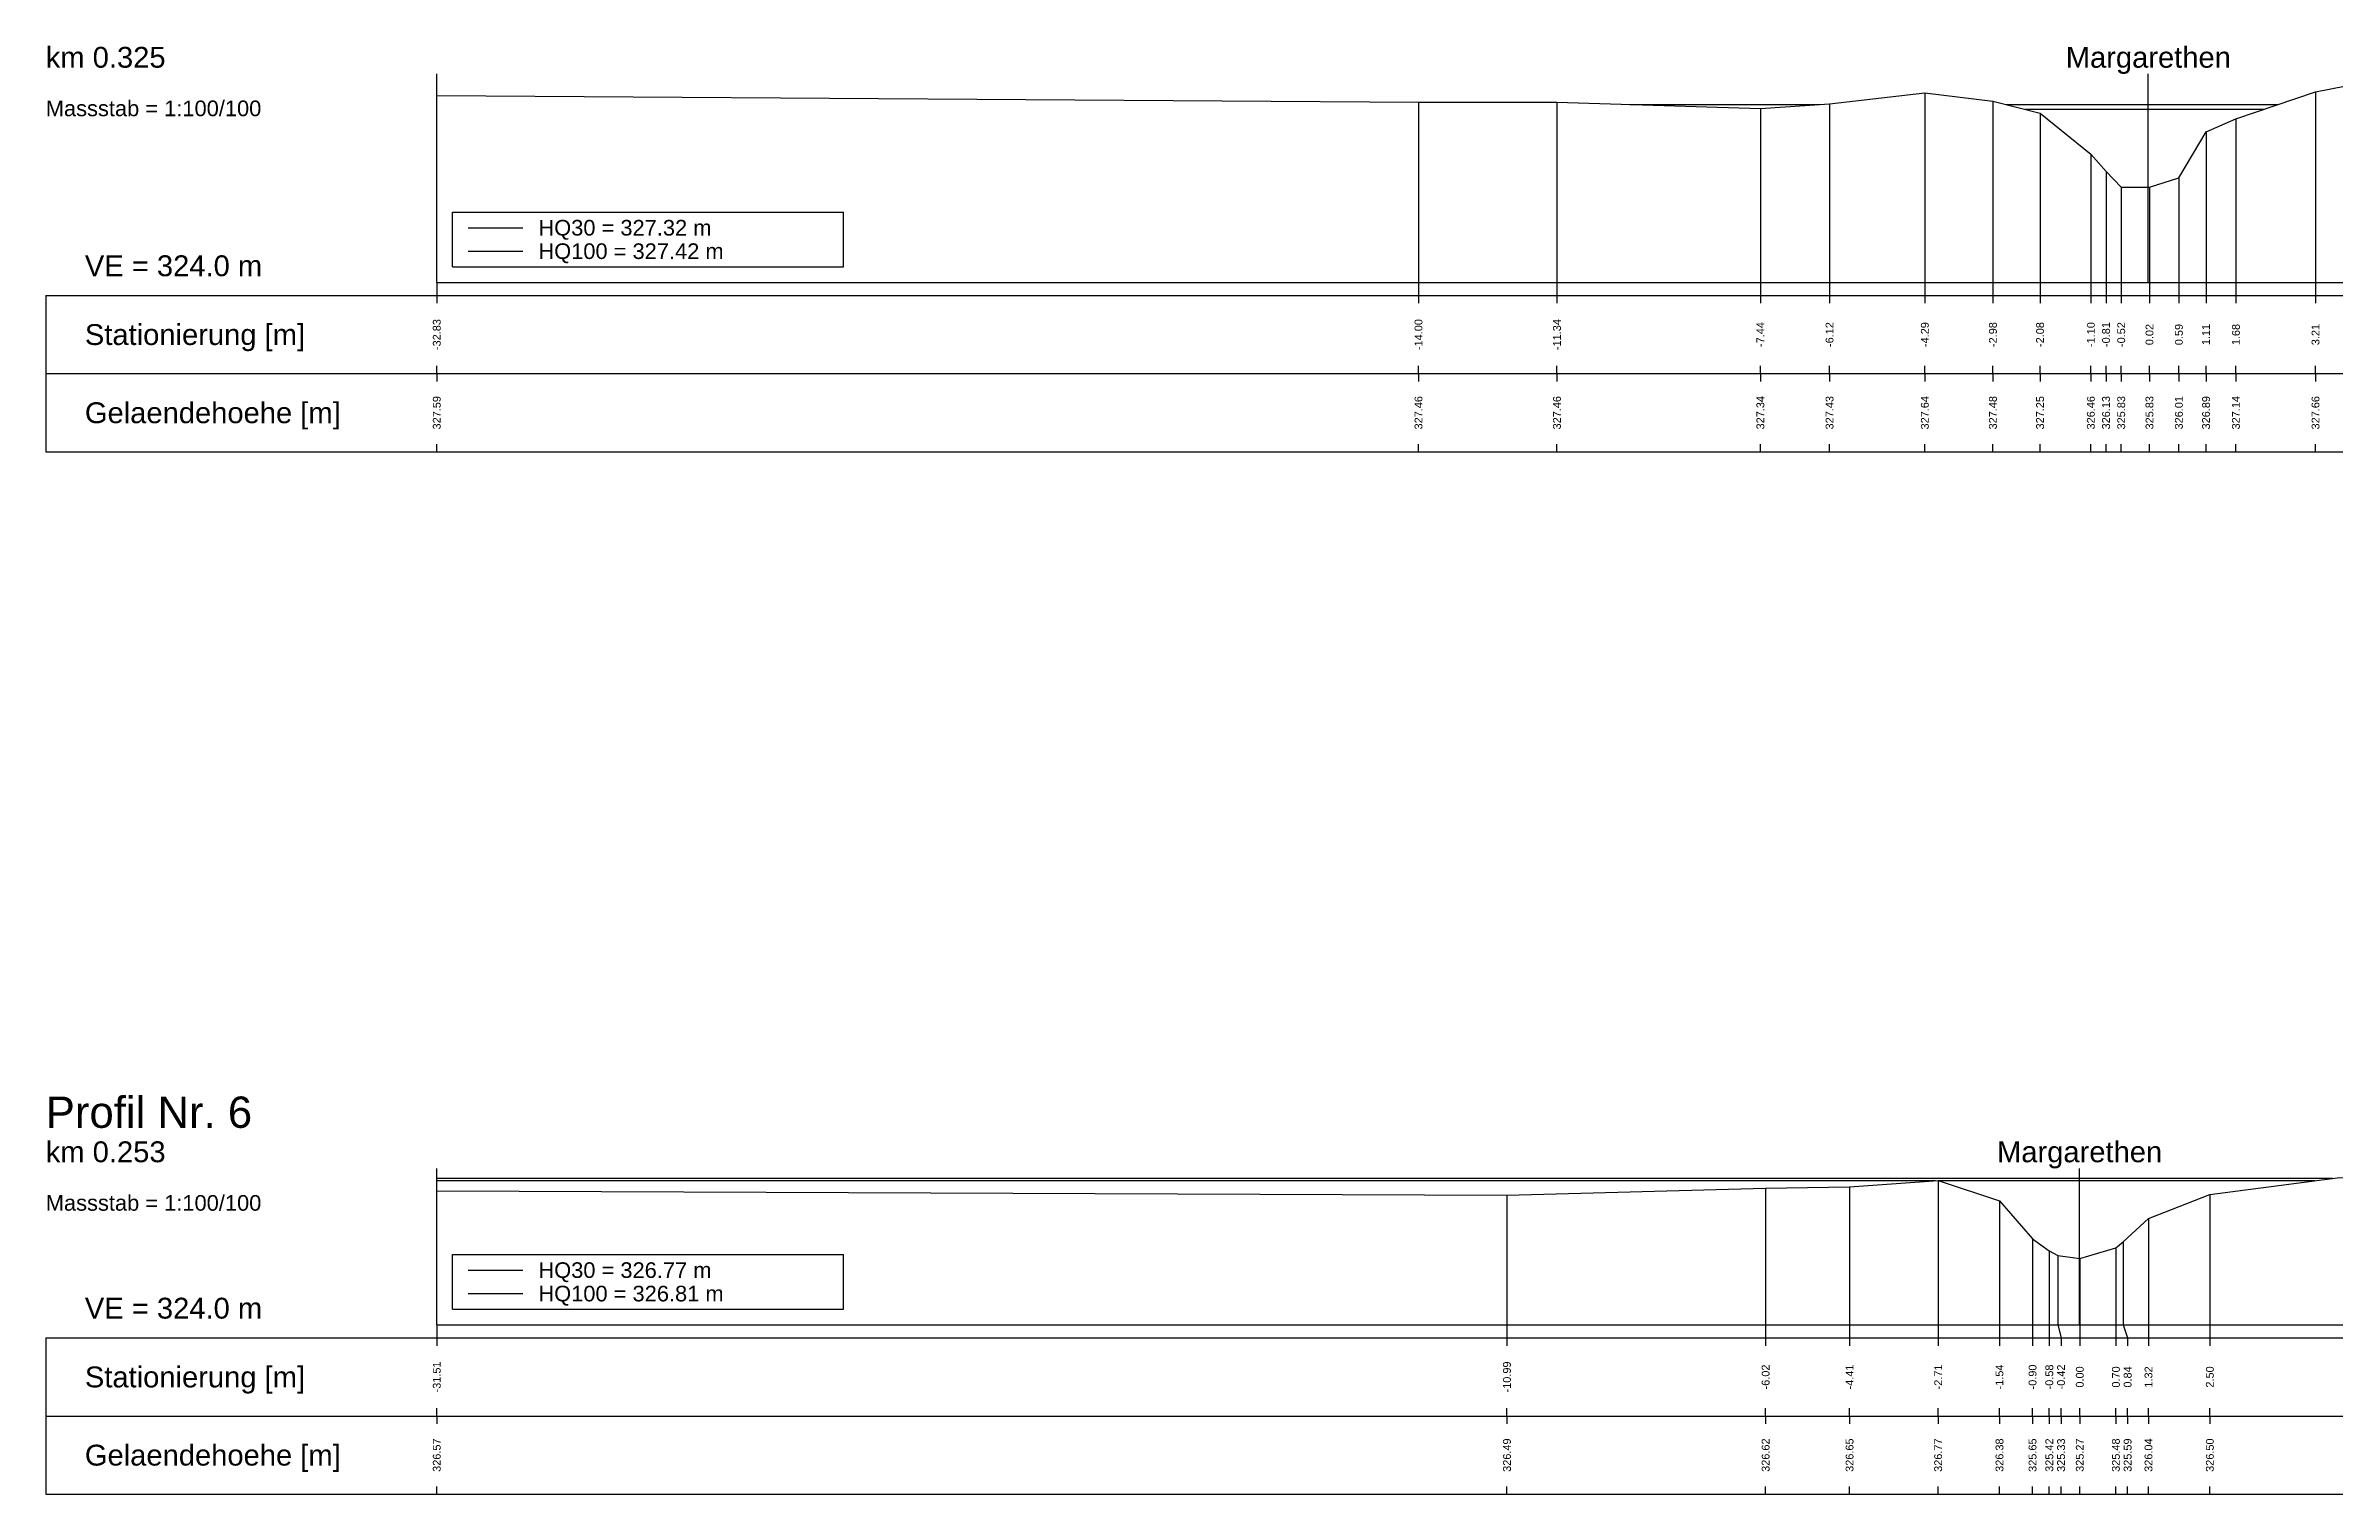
# Model space of a CAD drawing. Header units: millimetres. Extents: x -8 to 79, y -83 to 317.
# Drawn here: x -7.5 to 36.4, y 20.75 to 48.54 of the extents above; entities that cross this region are included whole.
import ezdxf
from ezdxf.enums import TextEntityAlignment as Align

# ---------------------------------------------------------------- set-up
doc = ezdxf.new("R2010")
doc.units = ezdxf.units.MM
doc.styles.get("Standard").update_dxf_attribs({"font": 'arial.ttf'})

msp = doc.modelspace()

# ---------------------------------------------------------------- linework, layer by layer
at = {"layer": 'axis', "color": 1}
for p, q in [((32.832, 44), (32.832, 48)), ((31.514, 24), (31.514, 27))]:
    msp.add_line(p, q, dxfattribs=at)
at = {"layer": 'band'}
for p, q in [((0, 43.75), (0, 43.6)), ((18.832, 43.75), (18.832, 43.6)), ((21.488, 43.75), (21.488, 43.6)), ((25.39, 43.75), (25.39, 43.6)), ((26.717, 43.75), (26.717, 43.6)), ((28.545, 43.75), (28.545, 43.6)), ((29.851, 43.75), (29.851, 43.6)), ((30.755, 43.75), (30.755, 43.6)), ((31.729, 43.75), (31.729, 43.6)), ((32.021, 43.75), (32.021, 43.6)), ((32.312, 43.75), (32.312, 43.6)), ((32.854, 43.75), (32.854, 43.6)), ((33.418, 43.75), (33.418, 43.6)), ((33.939, 43.75), (33.939, 43.6)), ((34.512, 43.75), (34.512, 43.6)), ((36.039, 43.75), (36.039, 43.6)), ((0, 42.25), (0, 42.4)), ((0, 42.25), (0, 42.1)), ((18.832, 42.25), (18.832, 42.4)), ((18.832, 42.25), (18.832, 42.1)), ((21.488, 42.25), (21.488, 42.4)), ((21.488, 42.25), (21.488, 42.1)), ((25.39, 42.25), (25.39, 42.4)), ((25.39, 42.25), (25.39, 42.1)), ((26.717, 42.25), (26.717, 42.4)), ((26.717, 42.25), (26.717, 42.1)), ((28.545, 42.25), (28.545, 42.4)), ((28.545, 42.25), (28.545, 42.1)), ((29.851, 42.25), (29.851, 42.4)), ((29.851, 42.25), (29.851, 42.1)), ((30.755, 42.25), (30.755, 42.4)), ((30.755, 42.25), (30.755, 42.1)), ((31.729, 42.25), (31.729, 42.4)), ((31.729, 42.25), (31.729, 42.1)), ((32.021, 42.25), (32.021, 42.4)), ((32.021, 42.25), (32.021, 42.1)), ((32.312, 42.25), (32.312, 42.4)), ((32.312, 42.25), (32.312, 42.1)), ((32.854, 42.25), (32.854, 42.4)), ((32.854, 42.25), (32.854, 42.1)), ((33.418, 42.25), (33.418, 42.4)), ((33.418, 42.25), (33.418, 42.1)), ((33.939, 42.25), (33.939, 42.4)), ((33.939, 42.25), (33.939, 42.1)), ((34.512, 42.25), (34.512, 42.4)), ((34.512, 42.25), (34.512, 42.1)), ((36.039, 42.25), (36.039, 42.4)), ((36.039, 42.25), (36.039, 42.1)), ((0, 40.75), (0, 40.9)), ((18.832, 40.75), (18.832, 40.9)), ((21.488, 40.75), (21.488, 40.9)), ((25.39, 40.75), (25.39, 40.9)), ((26.717, 40.75), (26.717, 40.9)), ((28.545, 40.75), (28.545, 40.9)), ((29.851, 40.75), (29.851, 40.9)), ((30.755, 40.75), (30.755, 40.9)), ((31.729, 40.75), (31.729, 40.9)), ((32.021, 40.75), (32.021, 40.9)), ((32.312, 40.75), (32.312, 40.9)), ((32.854, 40.75), (32.854, 40.9)), ((33.418, 40.75), (33.418, 40.9)), ((33.939, 40.75), (33.939, 40.9)), ((34.512, 40.75), (34.512, 40.9)), ((36.039, 40.75), (36.039, 40.9)), ((0, 23.75), (0, 23.6)), ((20.529, 23.75), (20.529, 23.6)), ((25.491, 23.75), (25.491, 23.6)), ((27.101, 23.75), (27.101, 23.6)), ((28.8, 23.75), (28.8, 23.6)), ((29.977, 23.75), (29.977, 23.6)), ((30.611, 23.75), (30.611, 23.6)), ((30.933, 23.75), (30.933, 23.6)), ((31.158, 23.75), (31.158, 23.6)), ((31.517, 23.75), (31.517, 23.6)), ((32.21, 23.75), (32.21, 23.6)), ((32.435, 23.75), (32.435, 23.6)), ((32.835, 23.75), (32.835, 23.6)), ((34.012, 23.75), (34.012, 23.6)), ((0, 22.25), (0, 22.4)), ((20.529, 22.25), (20.529, 22.4)), ((25.491, 22.25), (25.491, 22.4)), ((27.101, 22.25), (27.101, 22.4)), ((28.8, 22.25), (28.8, 22.4)), ((29.977, 22.25), (29.977, 22.4)), ((30.611, 22.25), (30.611, 22.4)), ((30.933, 22.25), (30.933, 22.4)), ((31.158, 22.25), (31.158, 22.4)), ((31.517, 22.25), (31.517, 22.4)), ((32.21, 22.25), (32.21, 22.4)), ((32.435, 22.25), (32.435, 22.4)), ((32.835, 22.25), (32.835, 22.4)), ((34.012, 22.25), (34.012, 22.4)), ((0, 22.25), (0, 22.1)), ((20.529, 22.25), (20.529, 22.1)), ((25.491, 22.25), (25.491, 22.1)), ((27.101, 22.25), (27.101, 22.1)), ((28.8, 22.25), (28.8, 22.1)), ((29.977, 22.25), (29.977, 22.1)), ((30.611, 22.25), (30.611, 22.1)), ((30.933, 22.25), (30.933, 22.1)), ((31.158, 22.25), (31.158, 22.1)), ((31.517, 22.25), (31.517, 22.1)), ((32.21, 22.25), (32.21, 22.1)), ((32.435, 22.25), (32.435, 22.1)), ((32.835, 22.25), (32.835, 22.1)), ((34.012, 22.25), (34.012, 22.1)), ((0, 20.75), (0, 20.9)), ((20.529, 20.75), (20.529, 20.9)), ((25.491, 20.75), (25.491, 20.9)), ((27.101, 20.75), (27.101, 20.9)), ((28.8, 20.75), (28.8, 20.9)), ((29.977, 20.75), (29.977, 20.9)), ((30.611, 20.75), (30.611, 20.9)), ((30.933, 20.75), (30.933, 20.9)), ((31.158, 20.75), (31.158, 20.9)), ((31.517, 20.75), (31.517, 20.9)), ((32.21, 20.75), (32.21, 20.9)), ((32.435, 20.75), (32.435, 20.9)), ((32.835, 20.75), (32.835, 20.9)), ((34.012, 20.75), (34.012, 20.9))]:
    msp.add_line(p, q, dxfattribs=at)
at = {"layer": 'frame'}
for p, q in [((0, 44), (0, 48)), ((0.3, 44.3), (0.3, 45.35)), ((0.3, 45.35), (7.8, 45.35)), ((7.8, 44.3), (7.8, 45.35)), ((0, 44), (63.009, 44)), ((0.3, 44.3), (7.8, 44.3)), ((-7.5, 43.75), (63.009, 43.75)), ((-7.5, 43.75), (-7.5, 42.25)), ((-7.5, 42.25), (63.009, 42.25)), ((-7.5, 42.25), (-7.5, 40.75)), ((-7.5, 40.75), (63.009, 40.75)), ((0, 24), (0, 27)), ((0.3, 24.3), (0.3, 25.35)), ((0.3, 25.35), (7.8, 25.35)), ((7.8, 24.3), (7.8, 25.35)), ((0.3, 24.3), (7.8, 24.3)), ((-7.5, 23.75), (66.48, 23.75)), ((-7.5, 23.75), (-7.5, 22.25)), ((0, 24), (66.48, 24)), ((-7.5, 22.25), (66.48, 22.25)), ((-7.5, 22.25), (-7.5, 20.75)), ((-7.5, 20.75), (66.48, 20.75))]:
    msp.add_line(p, q, dxfattribs=at)
at = {"layer": 'HQ100', "color": 3}
for p, q in [((22.889, 47.417), (26.524, 47.417)), ((30.099, 47.417), (35.325, 47.417)), ((0.6, 44.6), (1.65, 44.6)), ((0, 26.812), (36.367, 26.812)), ((0.6, 24.6), (1.65, 24.6))]:
    msp.add_line(p, q, dxfattribs=at)
at = {"layer": 'HQ30', "color": 2}
for p, q in [((30.469, 47.323), (35.049, 47.323)), ((0.6, 45.05), (1.65, 45.05)), ((0, 26.767), (28.751, 26.767)), ((28.811, 26.767), (36.026, 26.767)), ((0.6, 25.05), (1.65, 25.05))]:
    msp.add_line(p, q, dxfattribs=at)
at = {"layer": 'marker', "color": 253}
for p, q in [((18.832, 47.46), (18.832, 44)), ((21.488, 47.46), (21.488, 44)), ((26.717, 47.43), (26.717, 44)), ((28.545, 47.64), (28.545, 44)), ((29.851, 47.48), (29.851, 44)), ((36.039, 47.66), (36.039, 44)), ((25.39, 47.34), (25.39, 44)), ((30.755, 47.25), (30.755, 44)), ((34.512, 47.14), (34.512, 44)), ((33.939, 46.89), (33.939, 44)), ((31.729, 46.46), (31.729, 44)), ((32.021, 46.13), (32.021, 44)), ((32.312, 45.83), (32.312, 44)), ((32.854, 45.83), (32.854, 44)), ((33.418, 46.01), (33.418, 44)), ((0, 44), (0, 43.75)), ((18.832, 44), (18.832, 43.75)), ((21.488, 44), (21.488, 43.75)), ((25.39, 44), (25.39, 43.75)), ((26.717, 44), (26.717, 43.75)), ((28.545, 44), (28.545, 43.75)), ((29.851, 44), (29.851, 43.75)), ((30.755, 44), (30.755, 43.75)), ((31.729, 44), (31.729, 43.75)), ((32.021, 44), (32.021, 43.75)), ((32.312, 44), (32.312, 43.75)), ((32.854, 44), (32.854, 43.75)), ((33.418, 44), (33.418, 43.75)), ((33.939, 44), (33.939, 43.75)), ((34.512, 44), (34.512, 43.75)), ((36.039, 44), (36.039, 43.75)), ((20.529, 26.49), (20.529, 24)), ((25.491, 26.62), (25.491, 24)), ((27.101, 26.65), (27.101, 24)), ((28.8, 26.77), (28.8, 24)), ((29.977, 26.38), (29.977, 24)), ((34.012, 26.5), (34.012, 24)), ((32.835, 26.04), (32.835, 24)), ((30.611, 25.65), (30.611, 24)), ((32.21, 25.48), (32.21, 24)), ((32.352, 25.59), (32.352, 24)), ((30.933, 25.42), (30.933, 24)), ((31.094, 25.33), (31.094, 24)), ((31.517, 25.27), (31.517, 24)), ((0, 24), (0, 23.75)), ((20.529, 24), (20.529, 23.75)), ((25.491, 24), (25.491, 23.75)), ((27.101, 24), (27.101, 23.75)), ((28.8, 24), (28.8, 23.75)), ((29.977, 24), (29.977, 23.75)), ((30.611, 24), (30.611, 23.75)), ((30.933, 24), (30.933, 23.75)), ((31.094, 24), (31.158, 23.75)), ((31.517, 24), (31.517, 23.75)), ((32.21, 24), (32.21, 23.75)), ((32.352, 24), (32.435, 23.75)), ((32.835, 24), (32.835, 23.75)), ((34.012, 24), (34.012, 23.75))]:
    msp.add_line(p, q, dxfattribs=at)
at = {"layer": 'profile'}
for points in [[(0, 47.59), (18.832, 47.46), (21.488, 47.46), (25.39, 47.34), (26.717, 47.43), (28.545, 47.64), (29.851, 47.48), (30.755, 47.25), (31.729, 46.46), (32.021, 46.13), (32.312, 45.83), (32.854, 45.83), (33.418, 46.01), (33.939, 46.89), (34.512, 47.14), (36.039, 47.66), (37.215, 47.89), (38.108, 47.69), (39.143, 47.24), (40.821, 47.16), (51.96, 47.03), (63.009, 46.95)], [(0, 26.57), (20.529, 26.49), (25.491, 26.62), (27.101, 26.65), (28.8, 26.77), (29.977, 26.38), (30.611, 25.65), (30.933, 25.42), (31.094, 25.33), (31.517, 25.27), (32.21, 25.48), (32.352, 25.59), (32.835, 26.04), (34.012, 26.5), (36.506, 26.83), (39.072, 26.77), (44.145, 26.73), (55.232, 26.65), (66.48, 26.55)]]:
    msp.add_lwpolyline(points, dxfattribs=at)

# ---------------------------------------------------------------- texts
for s, height, p in [('km 0.325', 0.4, (-7.5, 48)), ('Massstab = 1:100/100', 0.3, (-7.5, 47.1)), ('VE = 324.0 m', 0.4, (-6.75, 44)), ('Profil Nr. 6', 0.6, (-7.5, 27.6)), ('km 0.253', 0.4, (-7.5, 27)), ('Massstab = 1:100/100', 0.3, (-7.5, 26.1)), ('VE = 324.0 m', 0.4, (-6.75, 24))]:
    msp.add_text(s, height=height).set_placement(p, align=Align.BOTTOM_LEFT)
at = {"color": 1}
for p in [(32.832, 48), (31.514, 27)]:
    msp.add_text('Margarethen', height=0.4, dxfattribs=at).set_placement(p, align=Align.BOTTOM_CENTER)
for s, height, p in [('HQ30 = 327.32 m', 0.3, (1.95, 45.05)), ('HQ100 = 327.42 m', 0.3, (1.95, 44.6)), ('Stationierung [m]', 0.4, (-6.75, 43)), ('Gelaendehoehe [m]', 0.4, (-6.75, 41.5)), ('HQ30 = 326.77 m', 0.3, (1.95, 25.05)), ('HQ100 = 326.81 m', 0.3, (1.95, 24.6)), ('Stationierung [m]', 0.4, (-6.75, 23)), ('Gelaendehoehe [m]', 0.4, (-6.75, 21.5))]:
    msp.add_text(s, height=height).set_placement(p, align=Align.MIDDLE_LEFT)
for s, p in [('-32.83', (0, 43)), ('-14.00', (18.832, 43)), ('-11.34', (21.488, 43)), ('-7.44', (25.39, 43)), ('-6.12', (26.717, 43)), ('-4.29', (28.545, 43)), ('-2.98', (29.851, 43)), ('-2.08', (30.755, 43)), ('-1.10', (31.729, 43)), ('-0.81', (32.021, 43)), ('-0.52', (32.312, 43)), ('0.02', (32.854, 43)), ('0.59', (33.418, 43)), ('1.11', (33.939, 43)), ('1.68', (34.512, 43)), ('3.21', (36.039, 43)), ('327.59', (0, 41.5)), ('327.46', (18.832, 41.5)), ('327.46', (21.488, 41.5)), ('327.34', (25.39, 41.5)), ('327.43', (26.717, 41.5)), ('327.64', (28.545, 41.5)), ('327.48', (29.851, 41.5)), ('327.25', (30.755, 41.5)), ('326.46', (31.729, 41.5)), ('326.13', (32.021, 41.5)), ('325.83', (32.312, 41.5)), ('325.83', (32.854, 41.5)), ('326.01', (33.418, 41.5)), ('326.89', (33.939, 41.5)), ('327.14', (34.512, 41.5)), ('327.66', (36.039, 41.5)), ('-31.51', (0, 23)), ('-10.99', (20.529, 23)), ('-6.02', (25.491, 23)), ('-4.41', (27.101, 23)), ('-2.71', (28.8, 23)), ('-1.54', (29.977, 23)), ('-0.90', (30.611, 23)), ('-0.58', (30.933, 23)), ('-0.42', (31.158, 23)), ('0.00', (31.517, 23)), ('0.70', (32.21, 23)), ('0.84', (32.435, 23)), ('1.32', (32.835, 23)), ('2.50', (34.012, 23)), ('326.57', (0, 21.5)), ('326.49', (20.529, 21.5)), ('326.62', (25.491, 21.5)), ('326.65', (27.101, 21.5)), ('326.77', (28.8, 21.5)), ('326.38', (29.977, 21.5)), ('325.65', (30.611, 21.5)), ('325.42', (30.933, 21.5)), ('325.33', (31.158, 21.5)), ('325.27', (31.517, 21.5)), ('325.48', (32.21, 21.5)), ('325.59', (32.435, 21.5)), ('326.04', (32.835, 21.5)), ('326.50', (34.012, 21.5))]:
    msp.add_text(s, height=0.15, rotation=90).set_placement(p, align=Align.MIDDLE)

doc.saveas('drawing.dxf')
